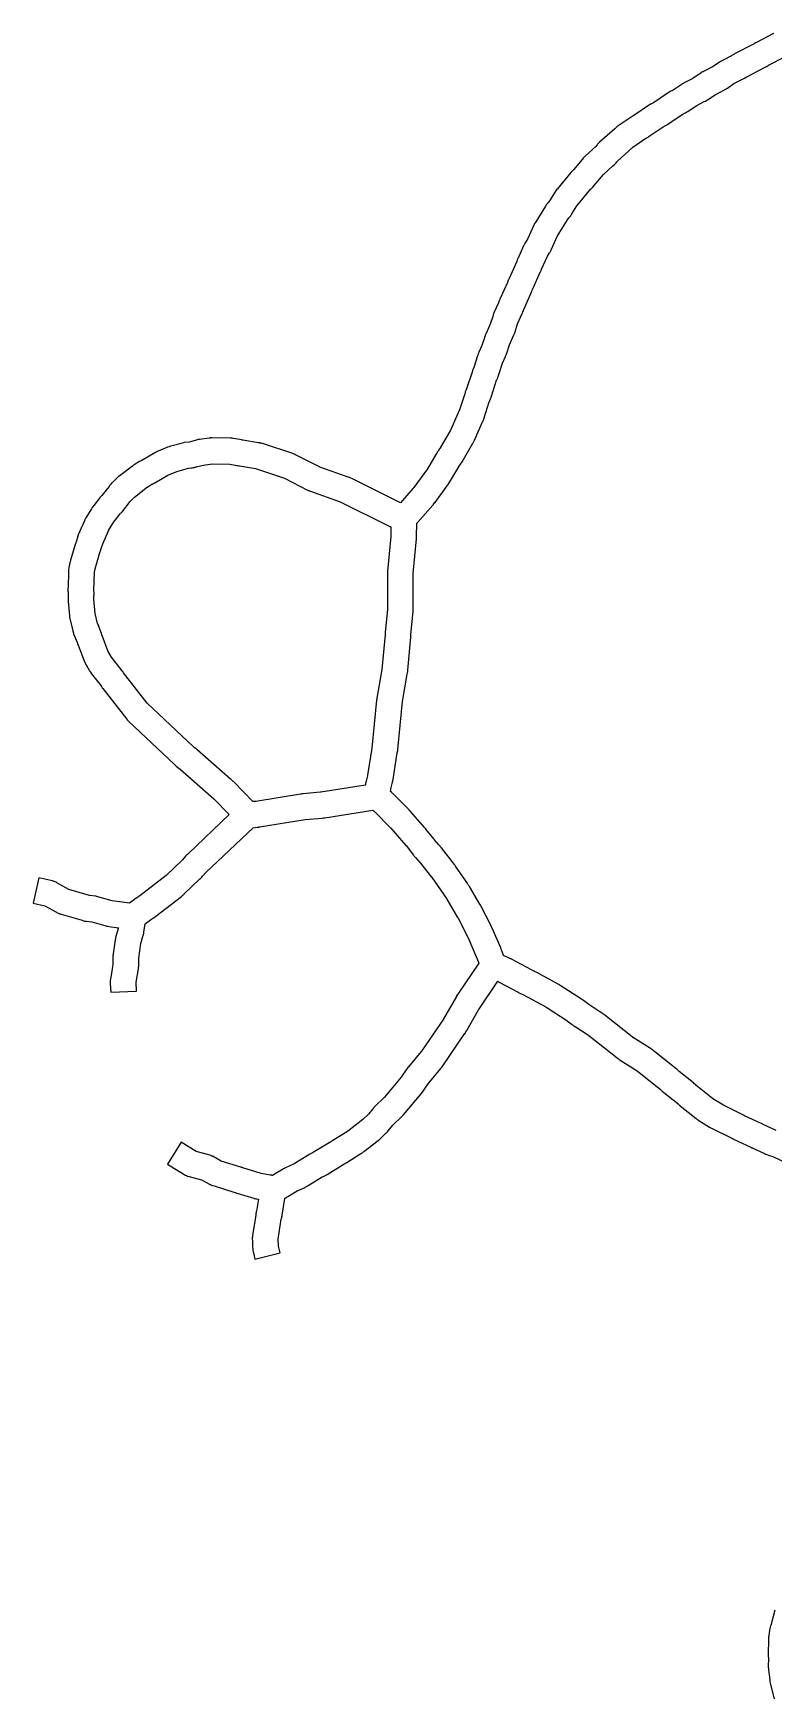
# Model space of a CAD drawing. Extents: x 20 to 287, y 1581 to 1957.
# Drawn here: x 19.5 to 68.1, y 1777.3 to 1886.5 of the extents above; entities that cross this region are included whole.
import ezdxf

# ---------------------------------------------------------------- set-up
doc = ezdxf.new("R2010")
doc.units = 0
doc.layers.get('0').update_dxf_attribs({"linetype": 'CONTINUOUS'})

msp = doc.modelspace()

# ---------------------------------------------------------------- linework, layer by layer
at = {"color": 7}
for points in [[(68.105686, 1886.501736), (68.076299, 1886.478346), (68.058607, 1886.466651), (68.040914, 1886.460654), (66.963262, 1885.904257), (66.892973, 1885.869113), (66.828562, 1885.833968), (66.816867, 1885.827971), (66.805172, 1885.816276), (66.723188, 1885.763559), (66.71719, 1885.757562), (65.604397, 1885.189452), (65.563405, 1885.17176), (65.528261, 1885.14837), (65.493116, 1885.12498), (65.475424, 1885.118983), (65.34657, 1885.036999), (65.334875, 1885.025304), (64.772622, 1884.73833), (64.696486, 1884.703186), (64.661341, 1884.685493), (64.620349, 1884.662104), (64.585205, 1884.644411), (64.57351, 1884.632716), (64.514945, 1884.591724), (64.081543, 1884.298873), (63.536859, 1884.017747), (63.460722, 1883.982602), (63.425578, 1883.96491), (63.361166, 1883.929765), (63.349471, 1883.923768), (63.337776, 1883.912073), (63.26164, 1883.859356), (62.787239, 1883.543088), (62.27184, 1883.273686), (62.224971, 1883.250296), (62.189826, 1883.238602), (62.160439, 1883.220909), (62.119447, 1883.19752), (62.084303, 1883.179827), (62.06661, 1883.168133), (62.013894, 1883.132988), (61.492635, 1882.775725), (61.416499, 1882.734733), (61.340362, 1882.699588), (61.305218, 1882.681896), (61.234929, 1882.640904), (61.217236, 1882.629209), (61.16452, 1882.594065), (60.209859, 1881.949815), (60.081005, 1881.885404), (60.075008, 1881.885404), (60.063313, 1881.879406), (60.039923, 1881.867712), (60.010536, 1881.850019), (59.992844, 1881.838324), (59.969454, 1881.82663), (59.946064, 1881.808937), (59.8875, 1881.767945), (58.97384, 1881.152981), (58.950451, 1881.135289), (58.927061, 1881.123594), (58.897674, 1881.111899), (58.850804, 1881.082512), (58.827415, 1881.070817), (58.804025, 1881.053125), (58.739613, 1881.012133), (57.884521, 1880.432311), (57.872826, 1880.426313), (57.849436, 1880.408621), (57.802567, 1880.373477), (57.784874, 1880.355784), (57.761485, 1880.332395), (57.661928, 1880.238686), (56.672129, 1879.360165), (56.660434, 1879.34847), (56.642742, 1879.330777), (56.60175, 1879.289785), (56.584058, 1879.272093), (56.560668, 1879.248703), (56.537278, 1879.225314), (56.519586, 1879.195927), (56.42003, 1879.078798), (55.746498, 1878.46969), (55.723109, 1878.451998), (55.682117, 1878.411006), (55.664424, 1878.393314), (55.641035, 1878.369924), (55.611648, 1878.328932), (54.979114, 1877.567546), (54.967419, 1877.555851), (54.94403, 1877.538159), (54.926337, 1877.526464), (54.908645, 1877.508771), (54.867653, 1877.467779), (54.849961, 1877.44439), (54.826571, 1877.421), (54.803182, 1877.391613), (54.785489, 1877.373921), (53.883542, 1876.290412), (53.86585, 1876.27272), (53.830706, 1876.225851), (53.813013, 1876.202461), (53.795321, 1876.173074), (53.754329, 1876.108662), (53.373637, 1875.505411), (53.285776, 1875.39413), (53.250631, 1875.358985), (53.227242, 1875.329598), (53.209549, 1875.306208), (53.168557, 1875.259339), (53.156862, 1875.241647), (53.145168, 1875.21226), (53.11578, 1875.16539), (52.476959, 1874.136107), (52.435967, 1874.071696), (52.40658, 1874.024826), (52.38319, 1873.972109), (52.3598, 1873.919392), (51.961536, 1873.040874), (51.791691, 1872.759748), (51.773999, 1872.742055), (51.756306, 1872.706911), (51.732917, 1872.665919), (51.709527, 1872.624927), (51.70353, 1872.613232), (51.68014, 1872.554668), (51.305304, 1871.723004), (51.287612, 1871.687859), (51.26992, 1871.646867), (51.234775, 1871.553158), (51.228778, 1871.529769), (50.707523, 1870.381834), (50.689831, 1870.346689), (50.672138, 1870.305697), (50.631146, 1870.188568), (50.631146, 1870.182571), (50.619452, 1870.153184), (50.139194, 1869.104817), (50.133197, 1869.093122), (50.115505, 1869.05213), (50.097813, 1869.011138), (50.086118, 1868.970146), (50.08012, 1868.958452), (50.039128, 1868.823751), (49.740429, 1868.161932), (49.734432, 1868.150237), (49.71674, 1868.109245), (49.699048, 1868.074101), (49.687353, 1868.033109), (49.681355, 1868.015417), (49.657966, 1867.933433), (49.493968, 1867.42389), (49.195269, 1866.762072), (49.189271, 1866.750377), (49.171579, 1866.709385), (49.153887, 1866.668393), (49.112895, 1866.551265), (49.112895, 1866.533572), (48.948897, 1866.02403), (48.755632, 1865.596484), (48.743937, 1865.573094), (48.726245, 1865.526225), (48.708553, 1865.496837), (48.69086, 1865.449968), (48.69086, 1865.438273), (48.667471, 1865.362137), (48.415641, 1864.589037), (48.409644, 1864.565647), (48.403646, 1864.553952), (48.385954, 1864.518808), (48.374259, 1864.495418), (48.356567, 1864.448549), (48.333177, 1864.395832), (48.321482, 1864.372442), (48.321482, 1864.360747), (48.298093, 1864.284611), (47.946683, 1863.18939), (47.893966, 1863.072261), (47.876274, 1863.031269), (47.858582, 1862.996124), (47.84089, 1862.949255), (47.84089, 1862.93756), (47.8175, 1862.855576), (47.483662, 1861.813066), (47.477665, 1861.801371), (46.891986, 1860.483591), (46.183313, 1859.265376), (46.171618, 1859.247683), (46.072062, 1859.107135), (46.048672, 1859.083745), (46.019285, 1859.036876), (46.001593, 1859.013486), (45.925457, 1858.89048), (45.919459, 1858.878785), (45.368919, 1857.941697), (44.484544, 1856.723482), (44.437675, 1856.664917), (43.600154, 1855.721972), (40.455051, 1857.279881), (40.34377, 1857.338446), (40.302778, 1857.356138), (40.267634, 1857.37383), (40.249941, 1857.379827), (40.18553, 1857.403217), (40.179532, 1857.403217), (38.305355, 1858.059179), (38.281966, 1858.070874), (36.794337, 1858.826401), (36.724048, 1858.867393), (36.71805, 1858.867393), (36.706355, 1858.873391), (36.641914, 1858.902778), (36.630219, 1858.908775), (36.589227, 1858.926467), (36.548235, 1858.938162), (34.545207, 1859.599981), (34.533512, 1859.605978), (34.463223, 1859.62367), (34.451528, 1859.629668), (34.404659, 1859.635665), (34.369514, 1859.641662), (34.281653, 1859.653357), (33.256712, 1859.823203), (33.250715, 1859.823203), (33.244717, 1859.823203), (33.233022, 1859.8292), (33.168611, 1859.846892), (33.150918, 1859.85289), (33.068934, 1859.864584), (32.634107, 1859.933374), (32.616415, 1859.939372), (32.552003, 1859.945369), (32.487562, 1859.951366), (32.44657, 1859.951366), (31.251783, 1859.969059), (31.245786, 1859.969059), (31.222396, 1859.969059), (31.140412, 1859.969059), (31.105268, 1859.963061), (31.052551, 1859.957064), (31.046553, 1859.957064), (30.42573, 1859.87508), (30.40234, 1859.87508), (30.320356, 1859.857388), (30.285212, 1859.85139), (29.728816, 1859.699117), (29.418406, 1859.658125), (29.307128, 1859.634735), (28.53403, 1859.423898), (28.516457, 1859.417901), (28.422749, 1859.394511), (28.317327, 1859.359366), (28.264616, 1859.335977), (27.714077, 1859.107567), (27.643797, 1859.07818), (27.596942, 1859.060487), (27.567645, 1859.042795), (27.544225, 1859.0311), (27.520806, 1859.019406), (27.491508, 1859.001713), (27.485661, 1858.995716), (26.624711, 1858.497887), (26.589569, 1858.480194), (26.560272, 1858.462502), (26.536852, 1858.450807), (26.484142, 1858.415663), (26.191302, 1858.245817), (26.185455, 1858.245817), (26.167882, 1858.234122), (26.156158, 1858.228125), (26.109303, 1858.198738), (26.080006, 1858.181046), (26.062434, 1858.163353), (26.009723, 1858.122361), (25.113973, 1857.438377), (25.084676, 1857.414987), (25.072951, 1857.40899), (25.03781, 1857.379603), (24.996812, 1857.344458), (24.990964, 1857.338461), (24.949966, 1857.291591), (24.733263, 1857.074876), (24.703966, 1857.051487), (24.668825, 1857.022099), (24.645405, 1856.992712), (24.592694, 1856.939996), (24.586847, 1856.928301), (24.575122, 1856.910608), (24.534124, 1856.863739), (24.510704, 1856.834352), (24.487284, 1856.79336), (24.012894, 1856.196733), (24.001169, 1856.185038), (23.983597, 1856.173343), (23.960177, 1856.143956), (23.907466, 1856.091239), (23.901619, 1856.085242), (23.889894, 1856.06755), (23.848896, 1856.014833), (23.474061, 1855.540432), (23.456488, 1855.52274), (23.433069, 1855.487595), (23.392071, 1855.429031), (23.386223, 1855.423034), (23.374498, 1855.399644), (23.327644, 1855.323507), (22.964522, 1854.720256), (22.941102, 1854.685112), (22.911805, 1854.632395), (22.90008, 1854.614703), (22.894233, 1854.591313), (22.870813, 1854.532748), (22.548689, 1853.800647), (22.531117, 1853.765502), (22.507697, 1853.72451), (22.460843, 1853.607382), (22.454995, 1853.58969), (22.437423, 1853.525278), (22.320285, 1853.13873), (22.314438, 1853.132732), (22.30859, 1853.11504), (22.30859, 1853.109043), (22.291018, 1853.068051), (22.285171, 1853.056356), (22.279323, 1853.032966), (22.261751, 1852.974402), (21.957197, 1851.955317), (21.89863, 1851.756175), (21.892782, 1851.732785), (21.886935, 1851.674221), (21.851793, 1851.463383), (21.828374, 1851.305263), (21.828374, 1851.281873), (21.822526, 1851.188164), (21.787385, 1850.15151), (21.781537, 1850.110518), (21.781537, 1850.069526), (21.781537, 1850.034382), (21.781537, 1849.94652), (21.781537, 1849.92313), (21.787385, 1849.864566), (21.79911, 1849.759132), (21.793262, 1849.524845), (21.787415, 1849.466281), (21.787415, 1849.442891), (21.787415, 1849.407747), (21.787415, 1849.35503), (21.787415, 1849.325643), (21.787415, 1849.296256), (21.793262, 1849.237691), (21.881115, 1848.318172), (21.881115, 1848.288785), (21.886962, 1848.259398), (21.892809, 1848.218406), (21.892809, 1848.200714), (21.916229, 1848.11873), (21.939649, 1848.036746), (22.097781, 1847.322216), (22.103629, 1847.292829), (22.121201, 1847.240112), (22.127049, 1847.210725), (22.138773, 1847.181338), (22.156346, 1847.128621), (22.402331, 1846.507801), (22.402331, 1846.501804), (22.408178, 1846.478414), (22.414026, 1846.472417), (22.414026, 1846.460722), (22.419873, 1846.454724), (22.419873, 1846.448727), (22.44917, 1846.37259), (22.841576, 1845.347649), (22.894287, 1845.236368), (23.169557, 1844.750255), (23.175404, 1844.732562), (23.187129, 1844.71487), (23.222271, 1844.656306), (23.233996, 1844.644611), (23.257415, 1844.609467), (23.339411, 1844.50991), (23.960233, 1843.707529), (23.96608, 1843.695834), (23.971928, 1843.684139), (24.001225, 1843.637269), (24.01295, 1843.625575), (24.036369, 1843.59043), (24.077367, 1843.537713), (25.646991, 1841.522973), (25.664563, 1841.499583), (25.676288, 1841.487888), (25.723142, 1841.429324), (25.72899, 1841.423326), (25.764131, 1841.393939), (25.805129, 1841.352947), (28.762815, 1838.565107), (28.797956, 1838.529963), (28.821376, 1838.500576), (28.856518, 1838.471189), (28.920941, 1838.412624), (28.926789, 1838.406627), (28.991213, 1838.359758), (29.137632, 1838.248476), (31.357359, 1836.304019), (31.363356, 1836.298022), (32.364871, 1835.267224), (29.670742, 1832.701944), (29.618031, 1832.655074), (29.56532, 1832.602357), (29.506753, 1832.532068), (29.295907, 1832.297781), (29.284182, 1832.280089), (28.229957, 1831.284433), (28.218232, 1831.272738), (26.508046, 1829.943245), (26.496321, 1829.93155), (26.361614, 1829.849566), (26.31476, 1829.820179), (26.29134, 1829.802487), (26.180062, 1829.720503), (26.174215, 1829.714505), (25.828663, 1829.450951), (24.692443, 1829.614949), (23.743641, 1829.878503), (23.61462, 1829.911429), (23.204644, 1829.964146), (21.845865, 1830.36241), (21.061054, 1830.795813), (21.043482, 1830.807508), (20.908775, 1830.871949), (20.891202, 1830.883644), (20.867783, 1830.889641), (20.768217, 1830.919029), (20.756493, 1830.925026), (20.750645, 1830.925026), (20.662793, 1830.942718), (19.872124, 1831.118411), (19.509002, 1829.45508), (20.270387, 1829.291082), (21.037628, 1828.863536), (21.0552, 1828.851811), (21.090342, 1828.834239), (21.148909, 1828.804941), (21.178206, 1828.787369), (21.207504, 1828.775644), (21.248502, 1828.76392), (21.266074, 1828.758072), (21.330498, 1828.7405), (22.712703, 1828.33638), (22.765414, 1828.318808), (22.794711, 1828.307083), (22.800559, 1828.307083), (22.876698, 1828.289511), (22.882546, 1828.289511), (22.935257, 1828.283664), (22.964554, 1828.277816), (22.999695, 1828.277816), (23.345247, 1828.230962), (24.258908, 1827.973264), (24.29405, 1827.961539), (24.31747, 1827.955692), (24.340889, 1827.949844), (24.376031, 1827.943997), (24.399451, 1827.943997), (24.458018, 1827.932272), (24.47559, 1827.932272), (25.090554, 1827.838563), (25.084707, 1827.803421), (24.932431, 1827.264596), (24.920706, 1827.235299), (24.908981, 1827.188444), (24.908981, 1827.182597), (24.903134, 1827.1533), (24.897286, 1827.124003), (24.891439, 1827.065435), (24.756732, 1826.128347), (24.745007, 1826.081492), (24.73913, 1826.04594), (24.73913, 1826.028368), (24.727405, 1825.958087), (24.727405, 1825.946363), (24.727405, 1825.899508), (24.727405, 1825.852654), (24.733252, 1825.448534), (24.592689, 1824.581727), (24.580964, 1824.534873), (24.575117, 1824.499731), (24.557544, 1824.365025), (24.557544, 1824.329883), (24.563392, 1824.183463), (24.586812, 1823.615353), (26.285284, 1823.697349), (26.261865, 1824.271316), (26.402428, 1825.155694), (26.408275, 1825.167419), (26.42, 1825.255271), (26.431725, 1825.337267), (26.431725, 1825.395834), (26.431725, 1825.425131), (26.431725, 1825.858535), (26.572288, 1826.819051), (26.724565, 1827.35202), (26.736289, 1827.393018), (26.748014, 1827.434016), (26.759739, 1827.48087), (26.759739, 1827.492595), (26.771464, 1827.562875), (26.771464, 1827.568723), (26.85346, 1828.095835), (27.210725, 1828.376962), (27.22245, 1828.382809), (27.357157, 1828.470661), (27.362986, 1828.470661), (27.40984, 1828.499959), (27.43326, 1828.511683), (27.450832, 1828.529256), (27.544541, 1828.599536), (27.556266, 1828.611261), (29.225455, 1829.905615), (29.27231, 1829.940759), (29.295729, 1829.958452), (29.336727, 1829.999444), (29.401151, 1830.058008), (29.406998, 1830.069703), (30.443653, 1831.047789), (30.455348, 1831.053787), (30.502217, 1831.100656), (30.51991, 1831.112351), (30.560902, 1831.15922), (30.566899, 1831.165218), (30.619616, 1831.229629), (30.830453, 1831.463917), (30.842148, 1831.481609), (33.93454, 1834.410009), (34.192247, 1834.439396), (34.338673, 1834.451091), (34.362063, 1834.457088), (37.343177, 1834.937346), (37.349174, 1834.937346), (38.456111, 1835.042779), (38.54982, 1835.048777), (38.602537, 1835.054774), (38.631924, 1835.060771), (41.782886, 1835.558601), (41.876595, 1835.476617), (41.91174, 1835.441472), (42.901542, 1834.451673), (42.977679, 1834.369689), (43.955765, 1833.251039), (43.96746, 1833.239344), (44.46529, 1832.600954), (44.471287, 1832.58926), (44.477284, 1832.583262), (44.512429, 1832.548118), (44.594413, 1832.460256), (44.893112, 1832.114703), (44.928256, 1832.073711), (45.795062, 1830.96092), (45.830206, 1830.914051), (46.620875, 1829.76026), (46.638567, 1829.730873), (46.650262, 1829.71318), (47.353079, 1828.530105), (47.359076, 1828.51838), (48.020894, 1827.229884), (48.044284, 1827.183029), (48.600681, 1825.900389), (48.618373, 1825.853535), (48.735502, 1825.531411), (47.370867, 1823.4991), (47.288883, 1823.376106), (47.277188, 1823.358534), (47.271191, 1823.346809), (46.421955, 1821.865038), (46.421955, 1821.85919), (44.975324, 1819.750741), (44.957631, 1819.733169), (44.120108, 1818.725798), (44.079116, 1818.678944), (44.032247, 1818.61452), (43.985377, 1818.538381), (43.657396, 1818.058123), (42.556316, 1816.740342), (42.532926, 1816.716922), (41.953101, 1816.154669), (41.912109, 1816.119528), (41.900414, 1816.107803), (41.877024, 1816.084383), (41.853634, 1816.055086), (41.853634, 1816.049238), (41.789223, 1815.978958), (41.502249, 1815.62755), (41.478859, 1815.60413), (41.156734, 1815.287863), (41.139042, 1815.270291), (40.13167, 1814.491335), (39.159443, 1813.893942), (39.118451, 1813.870522), (39.112454, 1813.864675), (39.100759, 1813.858827), (39.036347, 1813.817829), (37.829845, 1813.085728), (37.81815, 1813.079881), (37.800458, 1813.074034), (37.788763, 1813.068186), (37.741924, 1813.044766), (37.695054, 1813.021347), (37.665667, 1813.009622), (37.65967, 1813.003774), (37.595228, 1812.962776), (36.634714, 1812.371239), (36.066604, 1812.107682), (36.019735, 1812.09011), (35.990348, 1812.072537), (35.943478, 1812.049118), (35.937481, 1812.04327), (35.873069, 1812.002272), (35.275675, 1811.63915), (35.257982, 1811.627426), (35.199418, 1811.604006), (35.176028, 1811.609853), (35.158336, 1811.615701), (35.128949, 1811.621548), (35.117254, 1811.621548), (35.046965, 1811.633273), (34.472999, 1811.732838), (33.26064, 1812.113531), (33.231253, 1812.119378), (33.178536, 1812.13695), (33.160844, 1812.142798), (33.1257, 1812.148645), (31.843061, 1812.552765), (31.31009, 1812.839748), (31.298395, 1812.845595), (31.26325, 1812.863168), (31.222258, 1812.88074), (31.187114, 1812.898312), (31.146122, 1812.915885), (31.10513, 1812.927609), (31.023146, 1812.951029), (30.203195, 1813.179445), (29.213394, 1813.794409), (28.317303, 1812.347779), (29.348101, 1811.709387), (29.353948, 1811.70354), (29.412515, 1811.668398), (29.482795, 1811.6274), (29.488643, 1811.621553), (29.54721, 1811.598133), (29.564782, 1811.592286), (29.635063, 1811.568866), (29.728771, 1811.545446), (30.542868, 1811.317031), (31.064123, 1811.04176), (31.128534, 1811.006619), (31.140229, 1811.000771), (31.204641, 1810.971474), (31.27493, 1810.948055), (31.368639, 1810.918757), (32.668847, 1810.514638), (32.733289, 1810.491218), (32.739286, 1810.491218), (32.786156, 1810.479493), (32.803848, 1810.473646), (33.975209, 1810.110524), (34.010353, 1810.098799), (34.057222, 1810.087074), (34.115787, 1810.075349), (34.180228, 1810.063624), (34.279785, 1810.046052), (34.162656, 1809.272954), (34.144964, 1809.214387), (34.133269, 1809.18509), (34.133269, 1809.173365), (34.121574, 1809.114798), (34.115577, 1809.0738), (34.10958, 1809.056228), (34.103582, 1809.003517), (33.90444, 1807.662309), (33.892745, 1807.586169), (33.88105, 1807.515886), (33.88105, 1807.504161), (33.88105, 1807.433881), (33.887047, 1807.334316), (33.898742, 1806.895055), (33.904739, 1806.807203), (33.910737, 1806.742779), (33.916734, 1806.695925), (33.916734, 1806.690077), (33.928429, 1806.637367), (33.928429, 1806.631519), (33.934426, 1806.596378), (33.952119, 1806.549523), (34.057552, 1806.121977), (35.70917, 1806.531953), (35.603736, 1806.9595), (35.586044, 1807.433901), (35.779309, 1808.728254), (35.797002, 1808.775108), (35.802999, 1808.798528), (35.808996, 1808.821948), (35.820691, 1808.880515), (35.826689, 1808.903935), (35.832686, 1808.939076), (35.838683, 1808.991787), (36.008529, 1810.10458), (36.014526, 1810.110427), (36.061396, 1810.128), (36.090783, 1810.145572), (36.137652, 1810.168992), (36.143649, 1810.174839), (36.178794, 1810.192411), (36.208181, 1810.215831), (36.823145, 1810.590666), (36.829142, 1810.590666), (37.344541, 1810.824939), (37.356236, 1810.830786), (37.403105, 1810.854206), (37.432493, 1810.871778), (37.479362, 1810.895198), (37.485359, 1810.901045), (37.520504, 1810.924465), (37.549891, 1810.942037), (38.46941, 1811.50429), (38.4928, 1811.516015), (38.639226, 1811.586295), (38.668613, 1811.603868), (38.715482, 1811.627287), (38.72148, 1811.633135), (38.756624, 1811.656554), (38.786011, 1811.674127), (39.951515, 1812.388657), (39.957513, 1812.388657), (40.004382, 1812.417954), (40.033769, 1812.435526), (40.057159, 1812.453098), (40.074851, 1812.464823), (41.01194, 1813.03879), (41.017937, 1813.03879), (41.064807, 1813.068087), (41.094194, 1813.085659), (41.141063, 1813.120801), (41.164453, 1813.138373), (41.199597, 1813.16767), (42.148402, 1813.899771), (42.160097, 1813.905618), (42.201089, 1813.94076), (42.224479, 1813.958332), (42.265471, 1813.993473), (42.271468, 1813.999321), (42.646303, 1814.368299), (42.687295, 1814.403441), (42.710685, 1814.426861), (42.74583, 1814.467859), (42.751827, 1814.473706), (42.798696, 1814.532273), (43.097395, 1814.895395), (43.120785, 1814.918815), (43.677182, 1815.457641), (43.741623, 1815.522065), (43.765013, 1815.539637), (43.800158, 1815.580635), (43.806155, 1815.586483), (44.954087, 1816.956975), (45.041948, 1817.068253), (45.088818, 1817.138533), (45.393373, 1817.589507), (45.411065, 1817.607079), (46.242732, 1818.61445), (46.283724, 1818.661304), (46.295419, 1818.678876), (46.330564, 1818.725731), (46.336561, 1818.731578), (46.38343, 1818.801858), (47.812489, 1820.88688), (47.824184, 1820.898605), (47.865176, 1820.963029), (47.871173, 1820.968876), (47.90056, 1821.021587), (47.935705, 1821.080154), (47.9474, 1821.109452), (48.728605, 1822.47329), (48.734602, 1822.479137), (49.982102, 1824.335744), (49.993797, 1824.335744), (50.034789, 1824.312324), (50.046484, 1824.306477), (51.323266, 1823.621231), (51.393556, 1823.580233), (51.446272, 1823.556813), (51.469662, 1823.545088), (51.47566, 1823.545088), (51.581093, 1823.498234), (51.622085, 1823.474814), (51.63378, 1823.468966), (53.144835, 1822.654871), (53.203399, 1822.619729), (54.515323, 1821.770493), (54.573887, 1821.729495), (54.860861, 1821.506935), (54.872556, 1821.495211), (54.966265, 1821.42493), (54.97796, 1821.419083), (54.983957, 1821.413236), (55.048369, 1821.378094), (55.060064, 1821.366369), (55.932729, 1820.798259), (55.962116, 1820.780687), (57.830436, 1819.310629), (57.836434, 1819.304782), (57.883303, 1819.26964), (57.953592, 1819.216929), (59.142522, 1818.461402), (59.160215, 1818.449677), (60.641984, 1817.266603), (60.671371, 1817.243183), (60.694761, 1817.213886), (60.712453, 1817.190466), (60.753445, 1817.155325), (60.776835, 1817.131905), (60.882268, 1817.049909), (61.795931, 1816.317808), (61.801929, 1816.317808), (61.801929, 1816.311961), (61.825318, 1816.294389), (61.837013, 1816.276816), (61.860403, 1816.253397), (61.901395, 1816.218255), (61.907392, 1816.212408), (61.954262, 1816.177266), (61.965957, 1816.165541), (62.996754, 1815.345589), (63.008449, 1815.333864), (63.049441, 1815.304567), (63.090433, 1815.27527), (63.11982, 1815.25185), (63.125817, 1815.25185), (63.190229, 1815.210852), (63.887189, 1814.771592), (63.934028, 1814.742294), (63.957418, 1814.724722), (64.004288, 1814.701302), (64.010285, 1814.695455), (65.30464, 1814.068777), (65.30464, 1814.062929), (65.328029, 1814.051205), (65.334027, 1814.051205), (65.357417, 1814.03948), (65.369111, 1814.033632), (65.380806, 1814.021907), (65.386804, 1814.021907), (65.410193, 1814.010183), (65.445338, 1813.998458), (65.457033, 1813.99261), (66.591855, 1813.453812), (66.667991, 1813.424515), (66.697378, 1813.41279), (66.726765, 1813.401065), (67.494005, 1813.037944), (67.500003, 1813.032096), (67.55272, 1813.008676), (67.587864, 1812.991104), (67.71087, 1812.950106), (67.728562, 1812.944259), (68.033115, 1812.838837), (68.864782, 1812.452288)], [(68.265405, 1814.55489), (67.369314, 1814.97658), (67.345924, 1814.988305), (67.293208, 1815.005877), (67.228796, 1815.029297), (66.186286, 1815.521268), (66.174591, 1815.527116), (66.168593, 1815.532963), (66.133449, 1815.550536), (66.115757, 1815.556383), (66.104062, 1815.56223), (66.06307, 1815.579803), (66.027925, 1815.597375), (64.792141, 1816.206482), (64.106894, 1816.634029), (64.077506, 1816.657449), (62.993995, 1817.524256), (62.987998, 1817.524256), (62.972351, 1817.541816), (62.966353, 1817.547663), (62.954659, 1817.565235), (62.931269, 1817.588655), (62.896124, 1817.617952), (62.884429, 1817.6238), (62.825865, 1817.670654), (61.88292, 1818.426182), (61.85953, 1818.443754), (61.795149, 1818.514046), (61.771759, 1818.537466), (61.736614, 1818.572607), (61.730617, 1818.578455), (61.666205, 1818.625309), (60.190292, 1819.802527), (60.1493, 1819.837668), (60.119913, 1819.855241), (60.096523, 1819.872813), (60.073134, 1819.890385), (60.002845, 1819.931383), (58.936906, 1820.604916), (58.919213, 1820.61664), (57.004038, 1822.121839), (56.951321, 1822.162837), (56.933629, 1822.174562), (56.88676, 1822.209703), (56.880762, 1822.215551), (56.810473, 1822.256549), (55.961237, 1822.807088), (55.615687, 1823.070645), (55.557123, 1823.1175), (55.545428, 1823.123347), (55.522038, 1823.140919), (55.498648, 1823.158492), (55.486953, 1823.164339), (54.081321, 1824.072144), (54.069626, 1824.083869), (54.063628, 1824.089716), (54.010911, 1824.119013), (53.999217, 1824.124861), (52.517447, 1824.927243), (52.447158, 1824.968241), (52.394441, 1824.99166), (52.371051, 1825.003385), (52.359357, 1825.009233), (52.207083, 1825.079513), (52.201086, 1825.079513), (50.883306, 1825.788186), (50.859916, 1825.805758), (50.853919, 1825.805758), (50.807049, 1825.829178), (50.777662, 1825.840903), (50.355972, 1826.034177), (50.227958, 1826.391447), (50.198571, 1826.479299), (50.180879, 1826.526154), (49.61277, 1827.826364), (49.606772, 1827.838089), (49.583382, 1827.902513), (49.577385, 1827.90836), (49.56569, 1827.937657), (49.553995, 1827.955229), (49.5423, 1827.984527), (49.524608, 1828.013824), (48.875036, 1829.290564), (48.845649, 1829.337434), (48.804657, 1829.401846), (48.125267, 1830.549781), (48.107574, 1830.579168), (48.084185, 1830.626007), (48.078187, 1830.632004), (48.066492, 1830.649697), (48.0488, 1830.673086), (48.031108, 1830.702474), (48.019413, 1830.720166), (47.217031, 1831.897386), (47.205337, 1831.915078), (47.199339, 1831.921075), (47.169952, 1831.962067), (47.146562, 1831.985457), (46.29147, 1833.086535), (46.26808, 1833.115922), (46.238693, 1833.156914), (46.232696, 1833.162911), (46.215003, 1833.186301), (46.203309, 1833.197996), (46.179919, 1833.227383), (46.121355, 1833.285947), (45.816802, 1833.6315), (45.781658, 1833.672492), (45.277972, 1834.322595), (45.271974, 1834.33429), (45.265977, 1834.340287), (45.230833, 1834.381279), (45.207443, 1834.404669), (44.282067, 1835.447179), (44.27607, 1835.458874), (44.211658, 1835.529163), (44.182271, 1835.564308), (44.152884, 1835.593695), (43.145515, 1836.601067), (43.081103, 1836.671356), (43.045959, 1836.7065), (43.016572, 1836.72989), (42.958007, 1836.788454), (42.998999, 1837.040284), (42.998999, 1837.051979), (43.075136, 1837.391673), (43.086831, 1837.426817), (43.098526, 1837.473687), (43.098526, 1837.485381), (43.110221, 1837.532251), (43.116218, 1837.567395), (43.397345, 1839.324435), (43.420734, 1839.470861), (43.426732, 1839.500248), (43.426732, 1839.529635), (43.737143, 1842.680597), (43.737143, 1842.686595), (44.047552, 1844.478776), (44.053549, 1844.484773), (44.065244, 1844.56091), (44.065244, 1844.566907), (44.071242, 1844.590297), (44.077239, 1844.631289), (44.077239, 1844.642984), (44.083236, 1844.730845), (44.282379, 1846.903718), (44.282379, 1846.909715), (44.294074, 1847.056141), (44.294074, 1847.067836), (44.294074, 1847.073833), (44.294074, 1847.079831), (44.434622, 1848.579172), (44.440619, 1848.643584), (44.440619, 1848.661276), (44.446617, 1848.702268), (44.446617, 1848.725658), (44.446617, 1851.068379), (44.446617, 1851.086072), (44.663302, 1853.352657), (44.663302, 1853.428793), (44.663302, 1853.440488), (44.663302, 1853.522472), (44.669299, 1854.359995), (44.669299, 1854.365993), (44.675296, 1854.37199), (44.722136, 1854.424707), (44.739828, 1854.448097), (45.717915, 1855.555031), (45.764784, 1855.6019), (45.776479, 1855.619592), (45.86434, 1855.736721), (45.870338, 1855.742718), (46.713717, 1856.89651), (46.748862, 1856.943379), (46.760557, 1856.961071), (46.795701, 1857.013788), (46.836693, 1857.089925), (47.422372, 1858.073868), (47.440064, 1858.103255), (47.522048, 1858.214536), (47.557193, 1858.261405), (47.574885, 1858.284795), (47.604272, 1858.331664), (47.645264, 1858.401954), (48.353937, 1859.614312), (48.383324, 1859.661182), (48.401017, 1859.690569), (48.424406, 1859.737438), (48.424406, 1859.743436), (48.442099, 1859.77858), (48.453793, 1859.813725), (49.016047, 1861.072938), (49.022044, 1861.078935), (49.039736, 1861.119927), (49.057428, 1861.155072), (49.075121, 1861.201941), (49.075121, 1861.207939), (49.092813, 1861.260655), (49.09881, 1861.284045), (49.432648, 1862.338268), (49.438645, 1862.349963), (49.491362, 1862.478817), (49.503057, 1862.496509), (49.520749, 1862.543378), (49.538441, 1862.572765), (49.556133, 1862.619635), (49.556133, 1862.63133), (49.579523, 1862.701619), (49.579523, 1862.707616), (49.913361, 1863.761842), (49.919358, 1863.773537), (49.98377, 1863.914085), (49.98377, 1863.920083), (50.001462, 1863.961075), (50.019154, 1863.996219), (50.036846, 1864.043089), (50.036846, 1864.054784), (50.060236, 1864.125073), (50.060236, 1864.13107), (50.300371, 1864.874881), (50.493636, 1865.308287), (50.505331, 1865.325979), (50.523023, 1865.372849), (50.534718, 1865.407993), (50.546413, 1865.43738), (50.558107, 1865.46077), (50.751373, 1866.069878), (51.044224, 1866.719983), (51.050221, 1866.731678), (51.067914, 1866.77267), (51.085606, 1866.807815), (51.097301, 1866.848807), (51.103298, 1866.866499), (51.12099, 1866.930911), (51.290836, 1867.458022), (51.589535, 1868.119844), (51.595532, 1868.131539), (51.613224, 1868.172531), (51.630916, 1868.207675), (51.642611, 1868.248667), (51.648609, 1868.260362), (51.648609, 1868.266359), (51.671998, 1868.330771), (51.671998, 1868.348463), (51.677996, 1868.366156), (51.689691, 1868.395543), (52.181664, 1869.48491), (52.211051, 1869.555199), (52.222746, 1869.584587), (52.246135, 1869.631456), (52.269525, 1869.71344), (52.275522, 1869.719437), (52.28152, 1869.748824), (52.802775, 1870.890903), (52.808772, 1870.8969), (52.826464, 1870.937892), (52.844157, 1870.978884), (52.844157, 1870.990579), (52.855852, 1871.013969), (52.861849, 1871.025664), (52.861849, 1871.031661), (53.248397, 1871.886754), (53.377251, 1872.103469), (53.394943, 1872.132856), (53.42433, 1872.168), (53.442022, 1872.203145), (53.483014, 1872.273434), (53.494709, 1872.296824), (53.518099, 1872.349541), (53.910504, 1873.228062), (54.554753, 1874.264716), (54.660186, 1874.399417), (54.683576, 1874.422806), (54.736293, 1874.487218), (54.771438, 1874.52821), (54.78913, 1874.5516), (54.800825, 1874.574989), (54.853541, 1874.656973), (55.181522, 1875.189944), (55.193217, 1875.201639), (56.101021, 1876.29686), (56.112716, 1876.308555), (56.136105, 1876.326248), (56.142103, 1876.332245), (56.159795, 1876.349937), (56.206664, 1876.390929), (56.224357, 1876.408621), (56.300493, 1876.50233), (56.92717, 1877.252001), (57.536278, 1877.808395), (57.542275, 1877.808395), (57.624259, 1877.884531), (57.665251, 1877.919676), (57.688641, 1877.943066), (57.706333, 1877.966455), (57.741477, 1878.007447), (57.747475, 1878.013445), (57.794344, 1878.077856), (57.812036, 1878.089551), (58.854547, 1879.038356), (59.709639, 1879.618178), (59.715637, 1879.624175), (59.721634, 1879.624175), (59.774351, 1879.653563), (59.82122, 1879.676952), (59.850607, 1879.694645), (59.873997, 1879.712337), (59.920867, 1879.741724), (59.932561, 1879.753419), (60.846221, 1880.374239), (60.998494, 1880.450376), (61.016187, 1880.456373), (61.045574, 1880.474065), (61.092443, 1880.497455), (61.12183, 1880.515147), (61.221387, 1880.585436), (62.088195, 1881.176972), (62.094192, 1881.182969), (62.28161, 1881.276678), (62.316755, 1881.29437), (62.357747, 1881.31776), (62.387134, 1881.335452), (62.404826, 1881.347147), (62.457543, 1881.382292), (63.002224, 1881.751271), (63.541051, 1882.02655), (63.61134, 1882.061694), (63.675752, 1882.096839), (63.687447, 1882.102836), (63.699142, 1882.114531), (63.751858, 1882.149676), (64.243831, 1882.477657), (64.870508, 1882.799781), (64.905653, 1882.817473), (64.946645, 1882.840863), (64.981789, 1882.858555), (64.993484, 1882.87025), (65.034476, 1882.89364), (65.052169, 1882.911332), (65.485574, 1883.204184), (66.12982, 1883.532168), (66.205957, 1883.57316), (66.270369, 1883.608304), (66.282064, 1883.614302), (66.293758, 1883.625996), (66.352323, 1883.661141), (66.364018, 1883.672836), (66.370015, 1883.672836), (67.494521, 1884.252661), (67.570658, 1884.293653), (67.623375, 1884.32304), (67.635069, 1884.334735), (67.752198, 1884.410872), (67.763893, 1884.416869), (68.788834, 1884.938127)], [(68.17674, 1783.109605), (67.895613, 1782.090521), (67.883918, 1782.067102), (67.842926, 1781.903113), (67.836929, 1781.891388), (67.836929, 1781.867968), (67.825234, 1781.785972), (67.772517, 1781.422851), (67.760822, 1781.35257), (67.754825, 1781.29986), (67.748828, 1781.264718), (67.748828, 1781.241298), (67.748828, 1781.182731), (67.731135, 1780.216358), (67.731135, 1780.204634), (67.731135, 1780.169492), (67.731135, 1780.116781), (67.737133, 1780.058214), (67.74313, 1779.999647), (67.749127, 1779.946936), (67.737433, 1779.413967), (67.737433, 1779.402242), (67.737433, 1779.3671), (67.74343, 1779.285104), (67.74343, 1779.255807), (67.749427, 1779.220665), (67.749427, 1779.185524), (67.831411, 1778.529562), (67.831411, 1778.500265), (67.837409, 1778.447554), (67.843406, 1778.418257), (67.855101, 1778.336261), (67.855101, 1778.330413), (67.861098, 1778.306994), (67.884488, 1778.224998), (68.118775, 1777.293766)]]:
    msp.add_lwpolyline(points, dxfattribs=at)
msp.add_lwpolyline([(31.263616, 1858.270026), (32.405695, 1858.246636), (32.762958, 1858.188072), (32.768955, 1858.188072), (32.868511, 1858.164682), (32.909503, 1858.158684), (33.003212, 1858.140992), (33.032599, 1858.140992), (34.086826, 1857.959422), (36.001998, 1857.326886), (37.501339, 1856.553789), (37.507337, 1856.553789), (37.513334, 1856.547792), (37.531026, 1856.541794), (37.560413, 1856.5301), (37.583803, 1856.518405), (37.61319, 1856.50671), (37.63658, 1856.495015), (37.689297, 1856.477323), (39.64547, 1855.786222), (42.855, 1854.193172), (42.913564, 1854.163784), (42.931256, 1854.15209), (42.972248, 1854.134397), (42.966251, 1853.507721), (42.755413, 1851.235279), (42.755413, 1851.205892), (42.749416, 1851.159023), (42.749416, 1851.141331), (42.749416, 1850.994905), (42.749416, 1850.988907), (42.743419, 1848.734039), (42.743419, 1848.716346), (42.60287, 1847.234574), (42.60287, 1847.205187), (42.60287, 1847.193492), (42.596873, 1847.158347), (42.596873, 1847.140655), (42.596873, 1847.134658), (42.590876, 1847.070246), (42.380038, 1844.786092), (42.380038, 1844.780095), (42.05206, 1842.905917), (42.046063, 1842.841476), (42.040065, 1842.782911), (41.729657, 1839.631952), (41.729657, 1839.61426), (41.442683, 1837.85722), (41.430988, 1837.810351), (41.430988, 1837.804353), (41.354851, 1837.452944), (41.337159, 1837.394379), (41.331162, 1837.37099), (41.331162, 1837.364992), (41.319467, 1837.312275), (41.313469, 1837.277131), (41.301775, 1837.200994), (38.385084, 1836.738306), (38.332367, 1836.732309), (37.219574, 1836.626875), (37.131713, 1836.620878), (37.120018, 1836.620878), (37.073148, 1836.614881), (37.043761, 1836.608883), (34.121214, 1836.134483), (34.068498, 1836.128485), (33.910377, 1836.11679), (32.639451, 1837.428714), (32.633454, 1837.434712), (32.580737, 1837.487429), (32.574739, 1837.493426), (32.52787, 1837.534418), (32.469306, 1837.587135), (32.451613, 1837.59883), (30.267025, 1839.514005), (30.25533, 1839.5257), (30.20846, 1839.566692), (30.173316, 1839.601836), (30.161621, 1839.607834), (30.143929, 1839.625526), (30.07364, 1839.672395), (30.02677, 1839.70754), (30.020773, 1839.713537), (26.981091, 1842.577517), (25.429038, 1844.562972), (25.423191, 1844.574667), (25.417343, 1844.586362), (25.411496, 1844.592359), (25.382199, 1844.650923), (25.370474, 1844.662618), (25.347054, 1844.697763), (24.638381, 1845.59971), (24.409965, 1846.015543), (24.023417, 1847.005343), (24.023417, 1847.01134), (24.017569, 1847.03473), (24.011722, 1847.040727), (24.005874, 1847.058419), (24.005874, 1847.064417), (23.989467, 1847.112815), (23.977742, 1847.136205), (23.737614, 1847.768738), (23.731766, 1847.792128), (23.57949, 1848.44809), (23.57949, 1848.465782), (23.485781, 1849.385302), (23.491629, 1849.619589), (23.497476, 1849.678153), (23.497476, 1849.701543), (23.497476, 1849.736687), (23.497476, 1849.824549), (23.497476, 1849.847938), (23.491629, 1849.906503), (23.479904, 1850.006059), (23.526758, 1851.165707), (23.5619, 1851.388269), (23.878167, 1852.460062), (23.884014, 1852.477754), (23.889862, 1852.483751), (23.901587, 1852.518896), (23.919159, 1852.559888), (23.966013, 1852.712161), (24.065579, 1853.034285), (24.440414, 1853.883522), (24.452139, 1853.906911), (24.79769, 1854.469164), (25.20181, 1854.984563), (25.213535, 1854.996258), (25.242832, 1855.025645), (25.277973, 1855.055032), (25.313115, 1855.101902), (25.348256, 1855.142894), (25.354104, 1855.154588), (25.863644, 1855.804313), (26.156483, 1856.091287), (27.011577, 1856.753106), (27.029149, 1856.7648), (27.298563, 1856.928798), (27.316135, 1856.940493), (27.32786, 1856.946491), (27.345432, 1856.952488), (27.368852, 1856.964183), (27.380577, 1856.97018), (27.403997, 1856.981875), (27.421569, 1856.99357), (27.468423, 1857.022957), (27.480148, 1857.028954), (28.329385, 1857.520924), (28.926779, 1857.772754), (29.69402, 1857.977744), (29.893151, 1858.007131), (29.940005, 1858.013128), (30.004429, 1858.019126), (30.074718, 1858.030821), (30.086413, 1858.030821), (30.1158, 1858.042515), (30.168517, 1858.05421), (30.191906, 1858.065905), (30.666307, 1858.188911)], close=True, dxfattribs=at)

doc.saveas('drawing.dxf')
